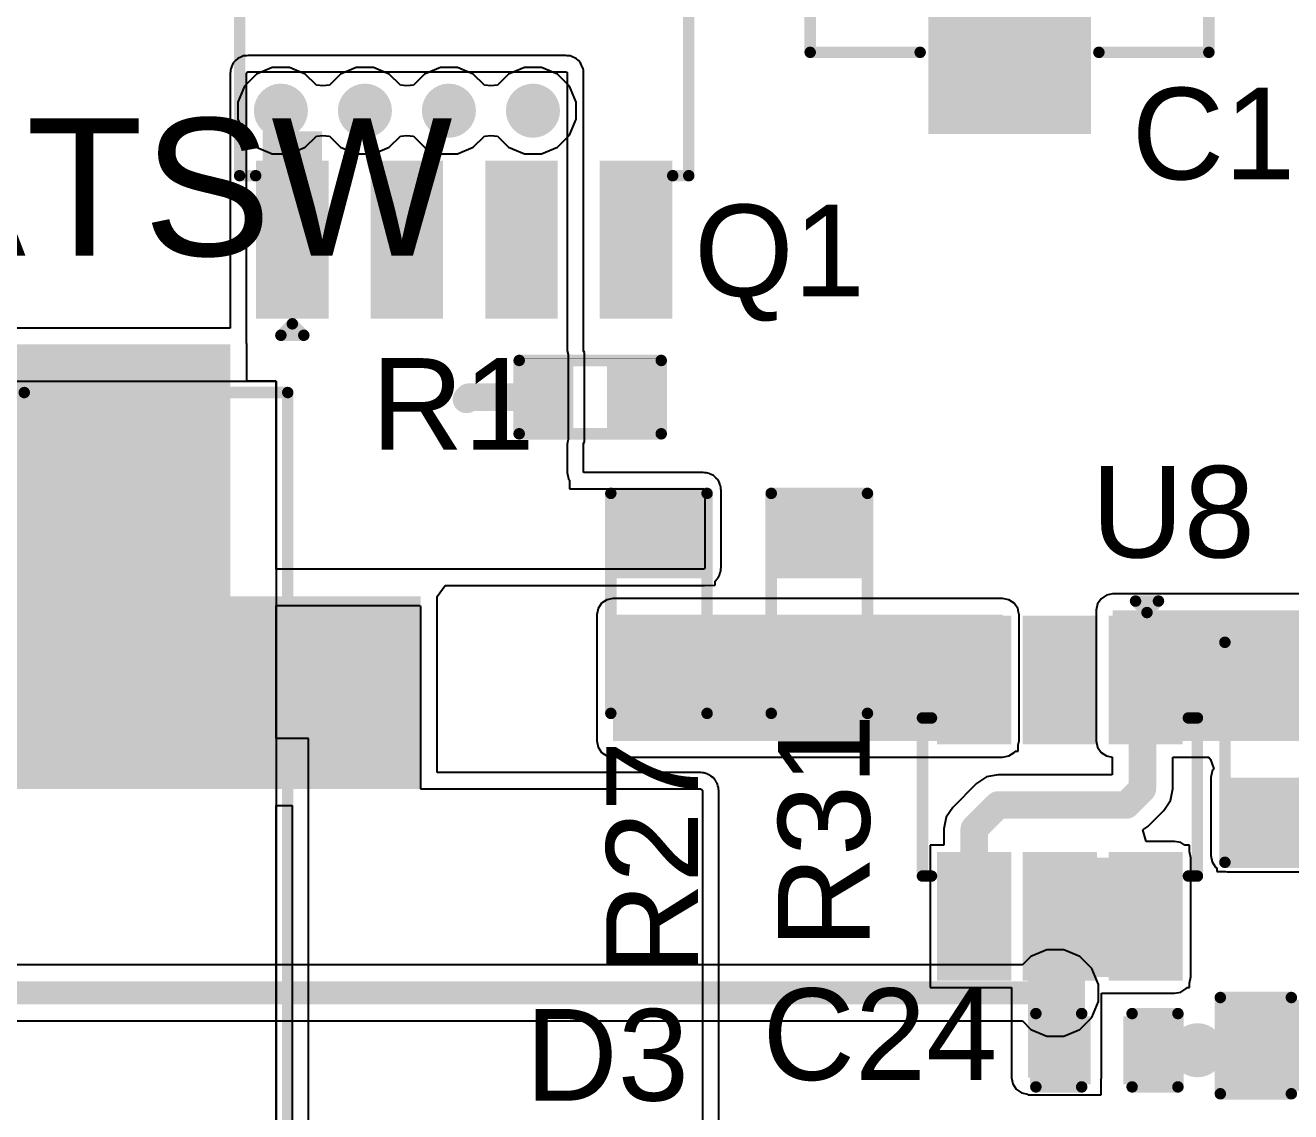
# Model space of a CAD drawing. Header units: millimetres. Extents: x 0 to 215, y 0 to 215.
# Drawn here: x 3.308 to 3.861, y 2.313 to 2.787 of the extents above; entities that cross this region are included whole.
import ezdxf

# ---------------------------------------------------------------- set-up
doc = ezdxf.new("R2010")
doc.units = ezdxf.units.MM
doc.header["$MEASUREMENT"] = 0
for name, color, linetype in [('BottomLayer', 5, 'Continuous'), ('TopLayer', 1, 'Continuous'), ('TopOverlay', 2, 'Continuous'), ('TopPaste', 8, 'Continuous'), ('TopSolder', 216, 'Continuous'), ('ViaHoleLayer', 16, 'Continuous')]:
    doc.layers.add(name, color=color, linetype=linetype)
doc.styles.add('Arial', font='', dxfattribs={"height": 0.2})
doc.styles.get('Arial').set_extended_font_data('Arial')

# ---------------------------------------------------------------- blocks, each defined once
blk = doc.blocks.new('SOT_23_6_18')
at = {"layer": 'TopLayer'}
for points in [[(-0.07559, 0.04961), (-0.02756, 0.04961), (-0.02756, 0.0252), (-0.07559, 0.0252)], [(0.02756, 0.04961), (0.07559, 0.04961), (0.07559, 0.0252), (0.02756, 0.0252)], [(-0.07559, 0.0122), (-0.02756, 0.0122), (-0.02756, -0.0122), (-0.07559, -0.0122)], [(0.02756, 0.0122), (0.07559, 0.0122), (0.07559, -0.0122), (0.02756, -0.0122)], [(-0.07559, -0.0252), (-0.02756, -0.0252), (-0.02756, -0.04961), (-0.07559, -0.04961)], [(0.02756, -0.0252), (0.07559, -0.0252), (0.07559, -0.04961), (0.02756, -0.04961)]]:
    blk.add_hatch(color=1, dxfattribs=at).paths.add_polyline_path(points)
at = {"layer": 'TopPaste'}
for points in [[(-0.07559, 0.04961), (-0.02756, 0.04961), (-0.02756, 0.0252), (-0.07559, 0.0252)], [(0.02756, 0.04961), (0.07559, 0.04961), (0.07559, 0.0252), (0.02756, 0.0252)], [(-0.07559, 0.0122), (-0.02756, 0.0122), (-0.02756, -0.0122), (-0.07559, -0.0122)], [(0.02756, 0.0122), (0.07559, 0.0122), (0.07559, -0.0122), (0.02756, -0.0122)], [(-0.07559, -0.0252), (-0.02756, -0.0252), (-0.02756, -0.04961), (-0.07559, -0.04961)], [(0.02756, -0.0252), (0.07559, -0.0252), (0.07559, -0.04961), (0.02756, -0.04961)]]:
    blk.add_hatch(color=8, dxfattribs=at).paths.add_polyline_path(points)
at = {"layer": 'TopSolder'}
for points in [[(-0.07959, 0.05361), (-0.02356, 0.05361), (-0.02356, 0.0212), (-0.07959, 0.0212)], [(0.02356, 0.05361), (0.07959, 0.05361), (0.07959, 0.0212), (0.02356, 0.0212)], [(-0.07959, 0.0162), (-0.02356, 0.0162), (-0.02356, -0.0162), (-0.07959, -0.0162)], [(0.02356, 0.0162), (0.07959, 0.0162), (0.07959, -0.0162), (0.02356, -0.0162)], [(-0.07959, -0.0212), (-0.02356, -0.0212), (-0.02356, -0.05361), (-0.07959, -0.05361)], [(0.02356, -0.0212), (0.07959, -0.0212), (0.07959, -0.05361), (0.02356, -0.05361)]]:
    blk.add_hatch(color=216, dxfattribs=at).paths.add_polyline_path(points)
at = {"layer": 'TopOverlay', "const_width": 0.005}
for points in [[(0.034, 0.06), (-0.035, 0.06)], [(-0.035, 0.05606), (-0.035, 0.06)], [(0.034, 0.05606), (0.034, 0.06)], [(-0.081, 0.038), (-0.086, 0.043)], [(-0.086, 0.033), (-0.086, 0.043)], [(-0.086, 0.033), (-0.081, 0.038)], [(-0.035, -0.06), (-0.035, -0.05606)], [(0.034, -0.06), (0.034, -0.05606)], [(0.034, -0.06), (-0.035, -0.06)]]:
    blk.add_lwpolyline(points, dxfattribs=at)
at = {"layer": 'TopOverlay', "const_width": 0.0025}
for points in [[(-0.03625, 0.06, 1), (-0.03375, 0.06, 1)], [(-0.03625, 0.06, 1), (-0.03375, 0.06, 1)], [(0.03275, 0.06, 1), (0.03525, 0.06, 1)], [(0.03275, 0.06, 1), (0.03525, 0.06, 1)], [(-0.03625, 0.05606, 1), (-0.03375, 0.05606, 1)], [(0.03275, 0.05606, 1), (0.03525, 0.05606, 1)], [(-0.08725, 0.043, 1), (-0.08475, 0.043, 1)], [(-0.08725, 0.043, 1), (-0.08475, 0.043, 1)], [(-0.08225, 0.038, 1), (-0.07975, 0.038, 1)], [(-0.08225, 0.038, 1), (-0.07975, 0.038, 1)], [(-0.08725, 0.033, 1), (-0.08475, 0.033, 1)], [(-0.08725, 0.033, 1), (-0.08475, 0.033, 1)], [(-0.03625, -0.05606, 1), (-0.03375, -0.05606, 1)], [(0.03275, -0.05606, 1), (0.03525, -0.05606, 1)], [(-0.03625, -0.06, 1), (-0.03375, -0.06, 1)], [(-0.03625, -0.06, 1), (-0.03375, -0.06, 1)], [(0.03275, -0.06, 1), (0.03525, -0.06, 1)], [(0.03275, -0.06, 1), (0.03525, -0.06, 1)]]:
    blk.add_lwpolyline(points, format="xyb", close=True, dxfattribs=at)
blk = doc.blocks.new('R___0603_50')
at = {"layer": 'TopLayer'}
for points in [[(-0.015, 0.0175), (-0.015, -0.0175), (-0.045, -0.0175), (-0.045, 0.0175)], [(0.045, 0.0175), (0.045, -0.0175), (0.015, -0.0175), (0.015, 0.0175)]]:
    blk.add_hatch(color=1, dxfattribs=at).paths.add_polyline_path(points)
at = {"layer": 'TopPaste'}
for points in [[(-0.015, 0.0175), (-0.015, -0.0175), (-0.045, -0.0175), (-0.045, 0.0175)], [(0.045, 0.0175), (0.045, -0.0175), (0.015, -0.0175), (0.015, 0.0175)]]:
    blk.add_hatch(color=8, dxfattribs=at).paths.add_polyline_path(points)
at = {"layer": 'TopSolder'}
for points in [[(-0.011, 0.0215), (-0.011, -0.0215), (-0.049, -0.0215), (-0.049, 0.0215)], [(0.049, 0.0215), (0.049, -0.0215), (0.011, -0.0215), (0.011, 0.0215)]]:
    blk.add_hatch(color=216, dxfattribs=at).paths.add_polyline_path(points)
at = {"layer": 'TopOverlay', "const_width": 0.005}
for points in [[(0.048, 0.021), (-0.048, 0.021)], [(-0.048, -0.021), (-0.048, 0.021)], [(0.048, -0.021), (0.048, 0.021)], [(0.048, -0.021), (-0.048, -0.021)]]:
    blk.add_lwpolyline(points, dxfattribs=at)
at = {"layer": 'TopOverlay', "const_width": 0.0025}
for points in [[(-0.04925, 0.021, 1), (-0.04675, 0.021, 1)], [(-0.04925, 0.021, 1), (-0.04675, 0.021, 1)], [(0.04675, 0.021, 1), (0.04925, 0.021, 1)], [(0.04675, 0.021, 1), (0.04925, 0.021, 1)], [(-0.04925, -0.021, 1), (-0.04675, -0.021, 1)], [(-0.04925, -0.021, 1), (-0.04675, -0.021, 1)], [(0.04675, -0.021, 1), (0.04925, -0.021, 1)], [(0.04675, -0.021, 1), (0.04925, -0.021, 1)]]:
    blk.add_lwpolyline(points, format="xyb", close=True, dxfattribs=at)
blk = doc.blocks.new('R___0603_52')
at = {"layer": 'TopLayer'}
for points in [[(-0.015, 0.0175), (-0.015, -0.0175), (-0.045, -0.0175), (-0.045, 0.0175)], [(0.045, 0.0175), (0.045, -0.0175), (0.015, -0.0175), (0.015, 0.0175)]]:
    blk.add_hatch(color=1, dxfattribs=at).paths.add_polyline_path(points)
at = {"layer": 'TopPaste'}
for points in [[(-0.015, 0.0175), (-0.015, -0.0175), (-0.045, -0.0175), (-0.045, 0.0175)], [(0.045, 0.0175), (0.045, -0.0175), (0.015, -0.0175), (0.015, 0.0175)]]:
    blk.add_hatch(color=8, dxfattribs=at).paths.add_polyline_path(points)
at = {"layer": 'TopSolder'}
for points in [[(-0.011, 0.0215), (-0.011, -0.0215), (-0.049, -0.0215), (-0.049, 0.0215)], [(0.049, 0.0215), (0.049, -0.0215), (0.011, -0.0215), (0.011, 0.0215)]]:
    blk.add_hatch(color=216, dxfattribs=at).paths.add_polyline_path(points)
at = {"layer": 'TopOverlay', "const_width": 0.005}
for points in [[(0.048, 0.021), (-0.048, 0.021)], [(-0.048, -0.021), (-0.048, 0.021)], [(0.048, -0.021), (0.048, 0.021)], [(0.048, -0.021), (-0.048, -0.021)]]:
    blk.add_lwpolyline(points, dxfattribs=at)
at = {"layer": 'TopOverlay', "const_width": 0.0025}
for points in [[(-0.04925, 0.021, 1), (-0.04675, 0.021, 1)], [(-0.04925, 0.021, 1), (-0.04675, 0.021, 1)], [(0.04675, 0.021, 1), (0.04925, 0.021, 1)], [(0.04675, 0.021, 1), (0.04925, 0.021, 1)], [(-0.04925, -0.021, 1), (-0.04675, -0.021, 1)], [(-0.04925, -0.021, 1), (-0.04675, -0.021, 1)], [(0.04675, -0.021, 1), (0.04925, -0.021, 1)], [(0.04675, -0.021, 1), (0.04925, -0.021, 1)]]:
    blk.add_lwpolyline(points, format="xyb", close=True, dxfattribs=at)
blk = doc.blocks.new('R___0603_54')
at = {"layer": 'TopLayer'}
for points in [[(-0.015, 0.0175), (-0.015, -0.0175), (-0.045, -0.0175), (-0.045, 0.0175)], [(0.045, 0.0175), (0.045, -0.0175), (0.015, -0.0175), (0.015, 0.0175)]]:
    blk.add_hatch(color=1, dxfattribs=at).paths.add_polyline_path(points)
at = {"layer": 'TopPaste'}
for points in [[(-0.015, 0.0175), (-0.015, -0.0175), (-0.045, -0.0175), (-0.045, 0.0175)], [(0.045, 0.0175), (0.045, -0.0175), (0.015, -0.0175), (0.015, 0.0175)]]:
    blk.add_hatch(color=8, dxfattribs=at).paths.add_polyline_path(points)
at = {"layer": 'TopSolder'}
for points in [[(-0.011, 0.0215), (-0.011, -0.0215), (-0.049, -0.0215), (-0.049, 0.0215)], [(0.049, 0.0215), (0.049, -0.0215), (0.011, -0.0215), (0.011, 0.0215)]]:
    blk.add_hatch(color=216, dxfattribs=at).paths.add_polyline_path(points)
at = {"layer": 'TopOverlay', "const_width": 0.005}
for points in [[(0.048, 0.021), (-0.048, 0.021)], [(-0.048, -0.021), (-0.048, 0.021)], [(0.048, -0.021), (0.048, 0.021)], [(0.048, -0.021), (-0.048, -0.021)]]:
    blk.add_lwpolyline(points, dxfattribs=at)
at = {"layer": 'TopOverlay', "const_width": 0.0025}
for points in [[(-0.04925, 0.021, 1), (-0.04675, 0.021, 1)], [(-0.04925, 0.021, 1), (-0.04675, 0.021, 1)], [(0.04675, 0.021, 1), (0.04925, 0.021, 1)], [(0.04675, 0.021, 1), (0.04925, 0.021, 1)], [(-0.04925, -0.021, 1), (-0.04675, -0.021, 1)], [(-0.04925, -0.021, 1), (-0.04675, -0.021, 1)], [(0.04675, -0.021, 1), (0.04925, -0.021, 1)], [(0.04675, -0.021, 1), (0.04925, -0.021, 1)]]:
    blk.add_lwpolyline(points, format="xyb", close=True, dxfattribs=at)
blk = doc.blocks.new('R___0402_77')
at = {"layer": 'TopLayer'}
for points in [[(-0.0275, -0.0125), (-0.0275, 0.0125), (-0.0095, 0.0125), (-0.0095, -0.0125)], [(0.0095, -0.0125), (0.0095, 0.0125), (0.0275, 0.0125), (0.0275, -0.0125)]]:
    blk.add_hatch(color=1, dxfattribs=at).paths.add_polyline_path(points)
at = {"layer": 'TopPaste'}
for points in [[(-0.0275, -0.0125), (-0.0275, 0.0125), (-0.0095, 0.0125), (-0.0095, -0.0125)], [(0.0095, -0.0125), (0.0095, 0.0125), (0.0275, 0.0125), (0.0275, -0.0125)]]:
    blk.add_hatch(color=8, dxfattribs=at).paths.add_polyline_path(points)
at = {"layer": 'TopSolder'}
for points in [[(-0.02967, -0.01467), (-0.02967, 0.01467), (-0.00733, 0.01467), (-0.00733, -0.01467)], [(0.00733, -0.01467), (0.00733, 0.01467), (0.02967, 0.01467), (0.02967, -0.01467)]]:
    blk.add_hatch(color=216, dxfattribs=at).paths.add_polyline_path(points)
at = {"layer": 'TopOverlay'}
for points, const_width in [([(-0.031, 0.016), (-0.031, -0.016)], 0.005), ([(0.031, 0.016), (-0.031, 0.016)], 0.005), ([(0.031, 0.016), (0.031, -0.016)], 0.005), ([(0.031, -0.016), (-0.031, -0.016)], 0.005), ([(0.032, -0.017), (-0.032, -0.017)], 0.000127)]:
    blk.add_lwpolyline(points, dxfattribs=dict(at, const_width=const_width))
for points, const_width in [([(-0.03225, 0.016, 1), (-0.02975, 0.016, 1)], 0.0025), ([(-0.03225, 0.016, 1), (-0.02975, 0.016, 1)], 0.0025), ([(0.02975, 0.016, 1), (0.03225, 0.016, 1)], 0.0025), ([(0.02975, 0.016, 1), (0.03225, 0.016, 1)], 0.0025), ([(-0.03225, -0.016, 1), (-0.02975, -0.016, 1)], 0.0025), ([(-0.03225, -0.016, 1), (-0.02975, -0.016, 1)], 0.0025), ([(0.02975, -0.016, 1), (0.03225, -0.016, 1)], 0.0025), ([(0.02975, -0.016, 1), (0.03225, -0.016, 1)], 0.0025), ([(-0.03203, -0.017, 1), (-0.03197, -0.017, 1)], 0.0000635), ([(0.03197, -0.017, 1), (0.03203, -0.017, 1)], 0.0000635)]:
    blk.add_lwpolyline(points, format="xyb", close=True, dxfattribs=dict(at, const_width=const_width))
blk = doc.blocks.new('SOIC_8_85')
at = {"layer": 'TopLayer'}
for points in [[(-0.07579, 0.08681), (-0.07579, 0.06319), (-0.13681, 0.06319), (-0.13681, 0.08681)], [(0.13681, 0.08681), (0.13681, 0.06319), (0.07579, 0.06319), (0.07579, 0.08681)], [(-0.07579, 0.03681), (-0.07579, 0.01319), (-0.13681, 0.01319), (-0.13681, 0.03681)], [(0.13681, 0.03681), (0.13681, 0.01319), (0.07579, 0.01319), (0.07579, 0.03681)], [(-0.07579, -0.01319), (-0.07579, -0.03681), (-0.13681, -0.03681), (-0.13681, -0.01319)], [(0.13681, -0.01319), (0.13681, -0.03681), (0.07579, -0.03681), (0.07579, -0.01319)], [(-0.07579, -0.06319), (-0.07579, -0.08681), (-0.13681, -0.08681), (-0.13681, -0.06319)], [(0.13681, -0.06319), (0.13681, -0.08681), (0.07579, -0.08681), (0.07579, -0.06319)]]:
    blk.add_hatch(color=1, dxfattribs=at).paths.add_polyline_path(points)
at = {"layer": 'TopOverlay'}
blk.add_hatch(color=2, dxfattribs=at).paths.add_polyline_path([(-0.072, 0.062), (-0.059, 0.062), (-0.059, 0.088), (-0.072, 0.088)])
at = {"layer": 'TopPaste'}
for points in [[(-0.07579, 0.08681), (-0.07579, 0.06319), (-0.13681, 0.06319), (-0.13681, 0.08681)], [(0.13681, 0.08681), (0.13681, 0.06319), (0.07579, 0.06319), (0.07579, 0.08681)], [(-0.07579, 0.03681), (-0.07579, 0.01319), (-0.13681, 0.01319), (-0.13681, 0.03681)], [(0.13681, 0.03681), (0.13681, 0.01319), (0.07579, 0.01319), (0.07579, 0.03681)], [(-0.07579, -0.01319), (-0.07579, -0.03681), (-0.13681, -0.03681), (-0.13681, -0.01319)], [(0.13681, -0.01319), (0.13681, -0.03681), (0.07579, -0.03681), (0.07579, -0.01319)], [(-0.07579, -0.06319), (-0.07579, -0.08681), (-0.13681, -0.08681), (-0.13681, -0.06319)], [(0.13681, -0.06319), (0.13681, -0.08681), (0.07579, -0.08681), (0.07579, -0.06319)]]:
    blk.add_hatch(color=8, dxfattribs=at).paths.add_polyline_path(points)
at = {"layer": 'TopSolder'}
for points in [[(-0.07179, 0.09081), (-0.07179, 0.05919), (-0.14081, 0.05919), (-0.14081, 0.09081)], [(0.14081, 0.09081), (0.14081, 0.05919), (0.07179, 0.05919), (0.07179, 0.09081)], [(-0.07179, 0.04081), (-0.07179, 0.00919), (-0.14081, 0.00919), (-0.14081, 0.04081)], [(0.14081, 0.04081), (0.14081, 0.00919), (0.07179, 0.00919), (0.07179, 0.04081)], [(-0.07179, -0.00919), (-0.07179, -0.04081), (-0.14081, -0.04081), (-0.14081, -0.00919)], [(0.14081, -0.00919), (0.14081, -0.04081), (0.07179, -0.04081), (0.07179, -0.00919)], [(-0.07179, -0.05919), (-0.07179, -0.09081), (-0.14081, -0.09081), (-0.14081, -0.05919)], [(0.14081, -0.05919), (0.14081, -0.09081), (0.07179, -0.09081), (0.07179, -0.05919)]]:
    blk.add_hatch(color=216, dxfattribs=at).paths.add_polyline_path(points)
at = {"layer": 'TopOverlay', "const_width": 0.005}
for points in [[(-0.07837, 0.098), (-0.07837, 0.091)], [(-0.07837, 0.098), (0.07837, 0.098)], [(0.07837, 0.098), (0.07837, 0.091)], [(-0.148, 0.08), (-0.143, 0.075)], [(-0.148, 0.08), (-0.148, 0.07)], [(-0.143, 0.075), (-0.148, 0.07)], [(-0.07837, -0.091), (-0.07837, -0.098)], [(0.07837, -0.091), (0.07837, -0.098)], [(-0.07837, -0.098), (0.07837, -0.098)]]:
    blk.add_lwpolyline(points, dxfattribs=at)
at = {"layer": 'TopOverlay', "const_width": 0.0025}
for points in [[(-0.07962, 0.098, 1), (-0.07712, 0.098, 1)], [(-0.07962, 0.098, 1), (-0.07712, 0.098, 1)], [(0.07712, 0.098, 1), (0.07962, 0.098, 1)], [(0.07712, 0.098, 1), (0.07962, 0.098, 1)], [(-0.07962, 0.091, 1), (-0.07712, 0.091, 1)], [(0.07712, 0.091, 1), (0.07962, 0.091, 1)], [(-0.14925, 0.08, 1), (-0.14675, 0.08, 1)], [(-0.14925, 0.08, 1), (-0.14675, 0.08, 1)], [(-0.14425, 0.075, 1), (-0.14175, 0.075, 1)], [(-0.14425, 0.075, 1), (-0.14175, 0.075, 1)], [(-0.14925, 0.07, 1), (-0.14675, 0.07, 1)], [(-0.14925, 0.07, 1), (-0.14675, 0.07, 1)], [(-0.07962, -0.091, 1), (-0.07712, -0.091, 1)], [(0.07712, -0.091, 1), (0.07962, -0.091, 1)], [(-0.07962, -0.098, 1), (-0.07712, -0.098, 1)], [(-0.07962, -0.098, 1), (-0.07712, -0.098, 1)], [(0.07712, -0.098, 1), (0.07962, -0.098, 1)], [(0.07712, -0.098, 1), (0.07962, -0.098, 1)]]:
    blk.add_lwpolyline(points, format="xyb", close=True, dxfattribs=at)
blk = doc.blocks.new('DR127_220_R_96')
at = {"layer": 'TopOverlay', "const_width": 0.005}
for points in [[(0.248, -0.131), (0.248, -0.246)], [(-0.248, -0.246), (0.248, -0.246)]]:
    blk.add_lwpolyline(points, dxfattribs=at)
at = {"layer": 'TopOverlay', "const_width": 0.0025}
for points in [[(0.24675, -0.131, 1), (0.24925, -0.131, 1)], [(0.24675, -0.246, 1), (0.24925, -0.246, 1)], [(0.24675, -0.246, 1), (0.24925, -0.246, 1)]]:
    blk.add_lwpolyline(points, format="xyb", close=True, dxfattribs=at)
blk = doc.blocks.new('C___0603_180')
at = {"layer": 'TopLayer'}
for points in [[(-0.015, 0.0175), (-0.015, -0.0175), (-0.045, -0.0175), (-0.045, 0.0175)], [(0.045, 0.0175), (0.045, -0.0175), (0.015, -0.0175), (0.015, 0.0175)]]:
    blk.add_hatch(color=1, dxfattribs=at).paths.add_polyline_path(points)
at = {"layer": 'TopPaste'}
for points in [[(-0.015, 0.0175), (-0.015, -0.0175), (-0.045, -0.0175), (-0.045, 0.0175)], [(0.045, 0.0175), (0.045, -0.0175), (0.015, -0.0175), (0.015, 0.0175)]]:
    blk.add_hatch(color=8, dxfattribs=at).paths.add_polyline_path(points)
at = {"layer": 'TopSolder'}
for points in [[(-0.01264, 0.01986), (-0.01264, -0.01986), (-0.04736, -0.01986), (-0.04736, 0.01986)], [(0.04736, 0.01986), (0.04736, -0.01986), (0.01264, -0.01986), (0.01264, 0.01986)]]:
    blk.add_hatch(color=216, dxfattribs=at).paths.add_polyline_path(points)
at = {"layer": 'TopOverlay', "const_width": 0.005}
for points in [[(-0.018, 0.021), (-0.049, 0.021)], [(-0.049, 0.021), (-0.049, -0.021)], [(0.049, 0.021), (0.018, 0.021)], [(0.049, 0.021), (0.049, -0.021)], [(-0.018, -0.021), (-0.049, -0.021)], [(0.049, -0.021), (0.018, -0.021)]]:
    blk.add_lwpolyline(points, dxfattribs=at)
at = {"layer": 'TopOverlay', "const_width": 0.0025}
for points in [[(-0.05025, 0.021, 1), (-0.04775, 0.021, 1)], [(-0.05025, 0.021, 1), (-0.04775, 0.021, 1)], [(-0.01925, 0.021, 1), (-0.01675, 0.021, 1)], [(0.01675, 0.021, 1), (0.01925, 0.021, 1)], [(0.04775, 0.021, 1), (0.05025, 0.021, 1)], [(0.04775, 0.021, 1), (0.05025, 0.021, 1)], [(-0.05025, -0.021, 1), (-0.04775, -0.021, 1)], [(-0.05025, -0.021, 1), (-0.04775, -0.021, 1)], [(-0.01925, -0.021, 1), (-0.01675, -0.021, 1)], [(0.01675, -0.021, 1), (0.01925, -0.021, 1)], [(0.04775, -0.021, 1), (0.05025, -0.021, 1)], [(0.04775, -0.021, 1), (0.05025, -0.021, 1)]]:
    blk.add_lwpolyline(points, format="xyb", close=True, dxfattribs=at)
blk = doc.blocks.new('C___0402_182')
at = {"layer": 'TopLayer'}
for points in [[(-0.0275, -0.0125), (-0.0275, 0.0125), (-0.0095, 0.0125), (-0.0095, -0.0125)], [(0.0095, -0.0125), (0.0095, 0.0125), (0.0275, 0.0125), (0.0275, -0.0125)]]:
    blk.add_hatch(color=1, dxfattribs=at).paths.add_polyline_path(points)
at = {"layer": 'TopPaste'}
for points in [[(-0.0275, -0.0125), (-0.0275, 0.0125), (-0.0095, 0.0125), (-0.0095, -0.0125)], [(0.0095, -0.0125), (0.0095, 0.0125), (0.0275, 0.0125), (0.0275, -0.0125)]]:
    blk.add_hatch(color=8, dxfattribs=at).paths.add_polyline_path(points)
at = {"layer": 'TopSolder'}
for points in [[(-0.02986, -0.01486), (-0.02986, 0.01486), (-0.00714, 0.01486), (-0.00714, -0.01486)], [(0.00714, -0.01486), (0.00714, 0.01486), (0.02986, 0.01486), (0.02986, -0.01486)]]:
    blk.add_hatch(color=216, dxfattribs=at).paths.add_polyline_path(points)
at = {"layer": 'TopOverlay', "const_width": 0.005}
for points in [[(-0.031, 0.016), (-0.011, 0.016)], [(-0.031, -0.016), (-0.031, 0.016)], [(0.011, 0.016), (0.031, 0.016)], [(0.031, -0.016), (0.031, 0.016)], [(-0.031, -0.016), (-0.011, -0.016)], [(0.011, -0.016), (0.031, -0.016)]]:
    blk.add_lwpolyline(points, dxfattribs=at)
at = {"layer": 'TopOverlay', "const_width": 0.0025}
for points in [[(-0.03225, 0.016, 1), (-0.02975, 0.016, 1)], [(-0.03225, 0.016, 1), (-0.02975, 0.016, 1)], [(-0.01225, 0.016, 1), (-0.00975, 0.016, 1)], [(0.00975, 0.016, 1), (0.01225, 0.016, 1)], [(0.02975, 0.016, 1), (0.03225, 0.016, 1)], [(0.02975, 0.016, 1), (0.03225, 0.016, 1)], [(-0.03225, -0.016, 1), (-0.02975, -0.016, 1)], [(-0.03225, -0.016, 1), (-0.02975, -0.016, 1)], [(-0.01225, -0.016, 1), (-0.00975, -0.016, 1)], [(0.00975, -0.016, 1), (0.01225, -0.016, 1)], [(0.02975, -0.016, 1), (0.03225, -0.016, 1)], [(0.02975, -0.016, 1), (0.03225, -0.016, 1)]]:
    blk.add_lwpolyline(points, format="xyb", close=True, dxfattribs=at)
blk = doc.blocks.new('EEEFK1E100R__205')
at = {"layer": 'TopLayer'}
for points in [[(-0.11811, 0.0315), (-0.01969, 0.0315), (-0.01969, -0.0315), (-0.11811, -0.0315)], [(0.01969, 0.0315), (0.11811, 0.0315), (0.11811, -0.0315), (0.01969, -0.0315)]]:
    blk.add_hatch(color=1, dxfattribs=at).paths.add_polyline_path(points)
at = {"layer": 'TopPaste'}
for points in [[(-0.11811, 0.0315), (-0.01969, 0.0315), (-0.01969, -0.0315), (-0.11811, -0.0315)], [(0.01969, 0.0315), (0.11811, 0.0315), (0.11811, -0.0315), (0.01969, -0.0315)]]:
    blk.add_hatch(color=8, dxfattribs=at).paths.add_polyline_path(points)
at = {"layer": 'TopSolder'}
for points in [[(-0.12211, 0.0355), (-0.01569, 0.0355), (-0.01569, -0.0355), (-0.12211, -0.0355)], [(0.01569, 0.0355), (0.12211, 0.0355), (0.12211, -0.0355), (0.01569, -0.0355)]]:
    blk.add_hatch(color=216, dxfattribs=at).paths.add_polyline_path(points)
at = {"layer": 'TopOverlay', "const_width": 0.005}
for points in [[(-0.087, 0.059), (-0.059, 0.087)], [(0.08654, 0.087), (-0.059, 0.087)], [(0.08654, 0.039), (0.08654, 0.087)], [(-0.105, 0.039), (-0.105, 0.062)], [(-0.087, 0.036), (-0.087, 0.059)], [(-0.096, 0.05), (-0.114, 0.05)], [(-0.087, -0.059), (-0.087, -0.036)], [(0.08654, -0.087), (0.08654, -0.039)], [(-0.059, -0.087), (-0.087, -0.059)], [(0.08654, -0.087), (-0.059, -0.087)]]:
    blk.add_lwpolyline(points, dxfattribs=at)
at = {"layer": 'TopOverlay', "const_width": 0.0025}
for points in [[(-0.06025, 0.087, 1), (-0.05775, 0.087, 1)], [(-0.06025, 0.087, 1), (-0.05775, 0.087, 1)], [(0.08529, 0.087, 1), (0.08779, 0.087, 1)], [(0.08529, 0.087, 1), (0.08779, 0.087, 1)], [(-0.10625, 0.062, 1), (-0.10375, 0.062, 1)], [(-0.08825, 0.059, 1), (-0.08575, 0.059, 1)], [(-0.08825, 0.059, 1), (-0.08575, 0.059, 1)], [(-0.11525, 0.05, 1), (-0.11275, 0.05, 1)], [(-0.09725, 0.05, 1), (-0.09475, 0.05, 1)], [(-0.10625, 0.039, 1), (-0.10375, 0.039, 1)], [(0.08529, 0.039, 1), (0.08779, 0.039, 1)], [(-0.08825, 0.036, 1), (-0.08575, 0.036, 1)], [(-0.08825, -0.036, 1), (-0.08575, -0.036, 1)], [(0.08529, -0.039, 1), (0.08779, -0.039, 1)], [(-0.08825, -0.059, 1), (-0.08575, -0.059, 1)], [(-0.08825, -0.059, 1), (-0.08575, -0.059, 1)], [(-0.06025, -0.087, 1), (-0.05775, -0.087, 1)], [(-0.06025, -0.087, 1), (-0.05775, -0.087, 1)], [(0.08529, -0.087, 1), (0.08779, -0.087, 1)], [(0.08529, -0.087, 1), (0.08779, -0.087, 1)]]:
    blk.add_lwpolyline(points, format="xyb", close=True, dxfattribs=at)

msp = doc.modelspace()

# ---------------------------------------------------------------- hatches: boundary and pattern name
at = {"layer": 'BottomLayer'}
h = msp.add_hatch(color=5, dxfattribs=at)
edge = h.paths.add_edge_path()
edge.add_arc((3.42, 2.75), 0.01181, 0, 360)
h = msp.add_hatch(color=5, dxfattribs=at)
edge = h.paths.add_edge_path()
edge.add_arc((3.45667, 2.75), 0.01181, 0, 360)
h = msp.add_hatch(color=5, dxfattribs=at)
edge = h.paths.add_edge_path()
edge.add_arc((3.49333, 2.75), 0.01181, 0, 360)
h = msp.add_hatch(color=5, dxfattribs=at)
edge = h.paths.add_edge_path()
edge.add_arc((3.53, 2.75), 0.01181, 0, 360)
h = msp.add_hatch(color=5, dxfattribs=at)
edge = h.paths.add_edge_path()
edge.add_arc((3.758, 2.365), 0.01181, 0, 360)
h = msp.add_hatch(color=5, dxfattribs=at)
edge = h.paths.add_edge_path()
edge.add_arc((3.82, 2.34), 0.01181, 0, 360)
at = {"layer": 'TopLayer'}
h = msp.add_hatch(color=1, dxfattribs=at)
edge = h.paths.add_edge_path()
edge.add_arc((3.42, 2.75), 0.01181, 0, 360)
h = msp.add_hatch(color=1, dxfattribs=at)
edge = h.paths.add_edge_path()
edge.add_arc((3.45667, 2.75), 0.01181, 0, 360)
h = msp.add_hatch(color=1, dxfattribs=at)
edge = h.paths.add_edge_path()
edge.add_arc((3.49333, 2.75), 0.01181, 0, 360)
h = msp.add_hatch(color=1, dxfattribs=at)
edge = h.paths.add_edge_path()
edge.add_arc((3.53, 2.75), 0.01181, 0, 360)
for points in [[(3.058, 2.454), (3.398, 2.454), (3.398, 2.648), (3.058, 2.648)], [(3.351, 2.454), (3.481, 2.454), (3.481, 2.538), (3.351, 2.538)], [(3.565, 2.475), (3.735, 2.475), (3.735, 2.53), (3.565, 2.53)], [(3.783, 2.475), (3.876, 2.475), (3.876, 2.532), (3.783, 2.532)], [(3.833, 2.425), (3.932, 2.425), (3.932, 2.459), (3.833, 2.459)], [(3.746, 2.328), (3.771, 2.328), (3.771, 2.424), (3.746, 2.424)], [(3.746, 2.372), (3.81, 2.372), (3.81, 2.424), (3.746, 2.424)]]:
    msp.add_hatch(color=1, dxfattribs=at).paths.add_polyline_path(points)
h = msp.add_hatch(color=1, dxfattribs=at)
edge = h.paths.add_edge_path()
edge.add_arc((3.758, 2.365), 0.01181, 0, 360)
h = msp.add_hatch(color=1, dxfattribs=at)
edge = h.paths.add_edge_path()
edge.add_arc((3.82, 2.34), 0.01181, 0, 360)
at = {"layer": 'ViaHoleLayer'}
h = msp.add_hatch(color=16, dxfattribs=at)
edge = h.paths.add_edge_path()
edge.add_arc((3.42, 2.75), 0.00591, 0, 360)
h = msp.add_hatch(color=16, dxfattribs=at)
edge = h.paths.add_edge_path()
edge.add_arc((3.45667, 2.75), 0.00591, 0, 360)
h = msp.add_hatch(color=16, dxfattribs=at)
edge = h.paths.add_edge_path()
edge.add_arc((3.49333, 2.75), 0.00591, 0, 360)
h = msp.add_hatch(color=16, dxfattribs=at)
edge = h.paths.add_edge_path()
edge.add_arc((3.53, 2.75), 0.00591, 0, 360)
h = msp.add_hatch(color=16, dxfattribs=at)
edge = h.paths.add_edge_path()
edge.add_arc((3.758, 2.365), 0.00591, 0, 360)
h = msp.add_hatch(color=16, dxfattribs=at)
edge = h.paths.add_edge_path()
edge.add_arc((3.82, 2.34), 0.00591, 0, 360)

# ---------------------------------------------------------------- linework, layer by layer
at = {"layer": 'BottomLayer'}
for p, q in [((3.41626, 2.76881), (3.40934, 2.76595)), ((3.42374, 2.76881), (3.41626, 2.76881)), ((3.43066, 2.76595), (3.42374, 2.76881)), ((3.45292, 2.76881), (3.44601, 2.76595)), ((3.46041, 2.76881), (3.45292, 2.76881)), ((3.46732, 2.76595), (3.46041, 2.76881)), ((3.48959, 2.76881), (3.48268, 2.76595)), ((3.49707, 2.76881), (3.48959, 2.76881)), ((3.50399, 2.76595), (3.49707, 2.76881)), ((3.52626, 2.76881), (3.51934, 2.76595)), ((3.53374, 2.76881), (3.52626, 2.76881)), ((3.54066, 2.76595), (3.53374, 2.76881)), ((3.40934, 2.76595), (3.40405, 2.76066)), ((3.43549, 2.76111), (3.43066, 2.76595)), ((3.44601, 2.76595), (3.44117, 2.76111)), ((3.47216, 2.76111), (3.46732, 2.76595)), ((3.48268, 2.76595), (3.47784, 2.76111)), ((3.50883, 2.76111), (3.50399, 2.76595)), ((3.51934, 2.76595), (3.51451, 2.76111)), ((3.54595, 2.76066), (3.54066, 2.76595)), ((3.40405, 2.76066), (3.40119, 2.75374)), ((3.43833, 2.76086), (3.43549, 2.76111)), ((3.44117, 2.76111), (3.43833, 2.76086)), ((3.475, 2.76086), (3.47216, 2.76111)), ((3.47784, 2.76111), (3.475, 2.76086)), ((3.51167, 2.76086), (3.50883, 2.76111)), ((3.51451, 2.76111), (3.51167, 2.76086)), ((3.54881, 2.75374), (3.54595, 2.76066)), ((3.40119, 2.75374), (3.40119, 2.74626)), ((3.54881, 2.74626), (3.54881, 2.75374)), ((3.40119, 2.74626), (3.40405, 2.73934)), ((3.54595, 2.73934), (3.54881, 2.74626)), ((3.40405, 2.73934), (3.40934, 2.73405)), ((3.54066, 2.73405), (3.54595, 2.73934)), ((3.40934, 2.73405), (3.41626, 2.73119)), ((3.42374, 2.73119), (3.43066, 2.73405)), ((3.43066, 2.73405), (3.43549, 2.73889)), ((3.43549, 2.73889), (3.43833, 2.73914)), ((3.43833, 2.73914), (3.44117, 2.73889)), ((3.44117, 2.73889), (3.44601, 2.73405)), ((3.44601, 2.73405), (3.45292, 2.73119)), ((3.46041, 2.73119), (3.46732, 2.73405)), ((3.46732, 2.73405), (3.47216, 2.73889)), ((3.47216, 2.73889), (3.475, 2.73914)), ((3.475, 2.73914), (3.47784, 2.73889)), ((3.47784, 2.73889), (3.48268, 2.73405)), ((3.48268, 2.73405), (3.48959, 2.73119)), ((3.49707, 2.73119), (3.50399, 2.73405)), ((3.50399, 2.73405), (3.50883, 2.73889)), ((3.50883, 2.73889), (3.51167, 2.73914)), ((3.51167, 2.73914), (3.51451, 2.73889)), ((3.51451, 2.73889), (3.51934, 2.73405)), ((3.51934, 2.73405), (3.52626, 2.73119)), ((3.53374, 2.73119), (3.54066, 2.73405)), ((3.41626, 2.73119), (3.42374, 2.73119)), ((3.45292, 2.73119), (3.46041, 2.73119)), ((3.48959, 2.73119), (3.49707, 2.73119)), ((3.52626, 2.73119), (3.53374, 2.73119)), ((3.74734, 2.38095), (3.74363, 2.37724)), ((3.75426, 2.38381), (3.74734, 2.38095)), ((3.76174, 2.38381), (3.75426, 2.38381)), ((3.76866, 2.38095), (3.76174, 2.38381)), ((3.77395, 2.37566), (3.76866, 2.38095)), ((3.74363, 2.37724), (2.207, 2.37724)), ((3.77681, 2.36874), (3.77395, 2.37566)), ((3.77681, 2.36126), (3.77681, 2.36874)), ((3.77395, 2.35434), (3.77681, 2.36126)), ((2.21207, 2.35276), (3.74363, 2.35276)), ((3.74363, 2.35276), (3.74734, 2.34905)), ((3.76866, 2.34905), (3.77395, 2.35434)), ((3.74734, 2.34905), (3.75426, 2.34619)), ((3.76174, 2.34619), (3.76866, 2.34905)), ((3.75426, 2.34619), (3.76174, 2.34619))]:
    msp.add_line(p, q, dxfattribs=at)
at = {"layer": 'BottomLayer', "const_width": 0.01}
msp.add_lwpolyline([(2.207, 2.365), (3.758, 2.365)], dxfattribs=at)
at = {"layer": 'BottomLayer', "const_width": 0.005}
msp.add_lwpolyline([(3.7555, 2.365, 1), (3.7605, 2.365, 1)], format="xyb", close=True, dxfattribs=at)
at = {"layer": 'TopLayer'}
for p, q in [((3.40115, 2.77282), (3.40017, 2.77183)), ((3.40288, 2.77354), (3.40115, 2.77282)), ((3.40115, 2.77282), (3.40115, 2.77282)), ((3.40115, 2.77282), (3.40115, 2.77282)), ((3.40297, 2.77359), (3.40288, 2.77354)), ((3.40307, 2.77361), (3.40297, 2.77359)), ((3.40372, 2.77388), (3.40307, 2.77361)), ((3.40431, 2.774), (3.40372, 2.77388)), ((3.40501, 2.774), (3.40431, 2.774)), ((3.4057, 2.77414), (3.40501, 2.774)), ((3.5443, 2.77414), (3.4057, 2.77414)), ((3.54499, 2.774), (3.5443, 2.77414)), ((3.54569, 2.774), (3.54499, 2.774)), ((3.54628, 2.77388), (3.54569, 2.774)), ((3.54693, 2.77361), (3.54628, 2.77388)), ((3.54628, 2.77388), (3.54628, 2.77388)), ((3.54628, 2.77388), (3.54628, 2.77388)), ((3.54703, 2.77359), (3.54693, 2.77361)), ((3.54712, 2.77354), (3.54703, 2.77359)), ((3.54885, 2.77282), (3.54712, 2.77354)), ((3.54983, 2.77183), (3.54885, 2.77282)), ((3.54885, 2.77282), (3.54885, 2.77282)), ((3.54885, 2.77282), (3.54885, 2.77282)), ((3.398, 2.76699), (3.39786, 2.7663)), ((3.39812, 2.76828), (3.398, 2.76769)), ((3.398, 2.76769), (3.398, 2.76699)), ((3.39839, 2.76893), (3.39812, 2.76828)), ((3.39812, 2.76828), (3.39812, 2.76828)), ((3.39812, 2.76828), (3.39812, 2.76828)), ((3.39841, 2.76903), (3.39839, 2.76893)), ((3.39846, 2.76912), (3.39841, 2.76903)), ((3.39918, 2.77085), (3.39846, 2.76912)), ((3.40017, 2.77183), (3.39918, 2.77085)), ((3.39918, 2.77085), (3.39918, 2.77085)), ((3.39918, 2.77085), (3.39918, 2.77085)), ((3.40506, 2.76638), (3.40522, 2.76678)), ((3.40522, 2.76678), (3.40562, 2.76694)), ((3.40562, 2.76694), (3.4057, 2.767)), ((3.4057, 2.767), (3.4057, 2.767)), ((3.4057, 2.767), (3.5443, 2.767)), ((3.5443, 2.767), (3.5443, 2.767)), ((3.5443, 2.767), (3.54438, 2.76694)), ((3.54438, 2.76694), (3.54478, 2.76678)), ((3.54478, 2.76678), (3.54494, 2.76638)), ((3.55082, 2.77085), (3.54983, 2.77183)), ((3.55154, 2.76912), (3.55082, 2.77085)), ((3.55082, 2.77085), (3.55082, 2.77085)), ((3.55082, 2.77085), (3.55082, 2.77085)), ((3.55159, 2.76903), (3.55154, 2.76912)), ((3.55161, 2.76893), (3.55159, 2.76903)), ((3.55188, 2.76828), (3.55161, 2.76893)), ((3.552, 2.76769), (3.55188, 2.76828)), ((3.552, 2.76699), (3.552, 2.76769)), ((3.55214, 2.7663), (3.552, 2.76699)), ((3.39786, 2.7663), (3.39786, 2.65514)), ((3.405, 2.7663), (3.40506, 2.76638)), ((3.405, 2.64869), (3.405, 2.7663)), ((3.405, 2.7663), (3.405, 2.7663)), ((3.54494, 2.76638), (3.545, 2.7663)), ((3.545, 2.7663), (3.545, 2.7663)), ((3.545, 2.7663), (3.545, 2.6452)), ((3.55214, 2.6452), (3.55214, 2.7663)), ((3.39786, 2.65514), (3.29227, 2.65514)), ((3.40514, 2.648), (3.405, 2.64869)), ((3.40514, 2.632), (3.40514, 2.648)), ((3.545, 2.6452), (3.54506, 2.64491)), ((3.54506, 2.64491), (3.54503, 2.64461)), ((3.54503, 2.64461), (3.54533, 2.64355)), ((3.54533, 2.64355), (3.54536, 2.64338)), ((3.54536, 2.64338), (3.54536, 2.60662)), ((3.5525, 2.6445), (3.55214, 2.6452)), ((3.5525, 2.6055), (3.5525, 2.6445)), ((3.5525, 2.6445), (3.5525, 2.6445)), ((2.926, 2.632), (3.418, 2.632)), ((3.418, 2.632), (3.40514, 2.632)), ((3.418, 2.632), (3.418, 2.086)), ((3.418, 2.55), (3.418, 2.632)), ((3.54536, 2.60662), (3.54533, 2.60645)), ((3.54506, 2.60509), (3.545, 2.6048)), ((3.545, 2.6048), (3.545, 2.59214)), ((3.54533, 2.60645), (3.54503, 2.6054)), ((3.54503, 2.6054), (3.54506, 2.60509)), ((3.55214, 2.6048), (3.5525, 2.6055)), ((3.55214, 2.59214), (3.55214, 2.6048)), ((3.5525, 2.6055), (3.5525, 2.6055)), ((3.545, 2.59214), (3.54554, 2.58941)), ((3.6043, 2.59214), (3.55214, 2.59214)), ((3.60499, 2.592), (3.6043, 2.59214)), ((3.60569, 2.592), (3.60499, 2.592)), ((3.60628, 2.59188), (3.60569, 2.592)), ((3.60693, 2.59161), (3.60628, 2.59188)), ((3.60628, 2.59188), (3.60628, 2.59188)), ((3.60628, 2.59188), (3.60628, 2.59188)), ((3.60703, 2.59159), (3.60693, 2.59161)), ((3.60712, 2.59154), (3.60703, 2.59159)), ((3.60885, 2.59082), (3.60712, 2.59154)), ((3.60983, 2.58983), (3.60885, 2.59082)), ((3.60885, 2.59082), (3.60885, 2.59082)), ((3.60885, 2.59082), (3.60885, 2.59082)), ((3.54554, 2.58941), (3.546, 2.58872)), ((3.546, 2.58872), (3.546, 2.585)), ((3.546, 2.585), (3.6043, 2.585)), ((3.6043, 2.585), (3.6043, 2.585)), ((3.6043, 2.585), (3.60438, 2.58494)), ((3.60438, 2.58494), (3.60478, 2.58478)), ((3.60478, 2.58478), (3.60494, 2.58438)), ((3.61082, 2.58885), (3.60983, 2.58983)), ((3.61154, 2.58712), (3.61082, 2.58885)), ((3.61082, 2.58885), (3.61082, 2.58885)), ((3.61082, 2.58885), (3.61082, 2.58885)), ((3.61159, 2.58703), (3.61154, 2.58712)), ((3.61161, 2.58693), (3.61159, 2.58703)), ((3.61188, 2.58628), (3.61161, 2.58693)), ((3.612, 2.58569), (3.61188, 2.58628)), ((3.612, 2.58499), (3.612, 2.58569)), ((3.61214, 2.5843), (3.612, 2.58499)), ((3.60494, 2.58438), (3.605, 2.5843)), ((3.605, 2.5843), (3.605, 2.5843)), ((3.605, 2.5843), (3.605, 2.5507)), ((3.61214, 2.5507), (3.61214, 2.5843)), ((3.60474, 2.55), (3.418, 2.55)), ((3.60484, 2.55), (3.60474, 2.55)), ((3.60496, 2.55063), (3.60484, 2.55)), ((3.60498, 2.55067), (3.60496, 2.55063)), ((3.605, 2.5507), (3.60498, 2.55067)), ((3.61027, 2.54554), (3.61077, 2.54603)), ((3.61077, 2.54603), (3.6108, 2.54608)), ((3.6108, 2.54608), (3.6108, 2.54609)), ((3.6108, 2.54609), (3.61081, 2.54609)), ((3.61081, 2.54609), (3.61107, 2.54674)), ((3.61107, 2.54674), (3.61143, 2.54727)), ((3.61143, 2.54727), (3.61155, 2.54789)), ((3.61155, 2.54789), (3.61157, 2.54794)), ((3.61157, 2.54794), (3.61159, 2.54797)), ((3.61159, 2.54797), (3.6116, 2.54801)), ((3.6116, 2.54801), (3.61187, 2.54866)), ((3.61187, 2.54866), (3.612, 2.54931)), ((3.61187, 2.54866), (3.61187, 2.54866)), ((3.61187, 2.54866), (3.61187, 2.54866)), ((3.612, 2.55001), (3.61214, 2.5507)), ((3.612, 2.54931), (3.612, 2.55001)), ((3.48814, 2.538), (3.49173, 2.54286)), ((3.49173, 2.54286), (3.60456, 2.54286)), ((3.60456, 2.54286), (3.60484, 2.54286)), ((3.60484, 2.54286), (3.6095, 2.543)), ((3.6095, 2.5447), (3.60988, 2.54495)), ((3.6095, 2.54367), (3.6095, 2.5447)), ((3.6095, 2.543), (3.6095, 2.54367)), ((3.6095, 2.54367), (3.6095, 2.54367)), ((3.60988, 2.54495), (3.61027, 2.54554)), ((3.48814, 2.46114), (3.48814, 2.538)), ((3.55995, 2.53505), (3.55841, 2.53273)), ((3.56227, 2.53659), (3.55995, 2.53505)), ((3.565, 2.53714), (3.56227, 2.53659)), ((3.735, 2.53714), (3.565, 2.53714)), ((3.73773, 2.53659), (3.735, 2.53714)), ((3.74005, 2.53505), (3.73773, 2.53659)), ((3.74159, 2.53273), (3.74005, 2.53505)), ((3.77795, 2.53705), (3.77641, 2.53473)), ((3.78027, 2.53859), (3.77795, 2.53705)), ((3.783, 2.53914), (3.78027, 2.53859)), ((3.876, 2.53914), (3.783, 2.53914)), ((3.418, 2.476), (3.418, 2.534)), ((3.418, 2.534), (3.48086, 2.534)), ((3.48086, 2.534), (3.48086, 2.534)), ((3.48086, 2.534), (3.48086, 2.534)), ((3.48086, 2.534), (3.481, 2.5333)), ((3.481, 2.5333), (3.481, 2.46114)), ((3.55841, 2.53273), (3.55786, 2.53)), ((3.55786, 2.53), (3.55786, 2.475)), ((3.74162, 2.53259), (3.74159, 2.53273)), ((3.7418, 2.53259), (3.74162, 2.53259)), ((3.7418, 2.53168), (3.7418, 2.53259)), ((3.74214, 2.53), (3.7418, 2.53168)), ((3.74214, 2.475), (3.74214, 2.53)), ((3.77641, 2.53473), (3.77586, 2.532)), ((3.77586, 2.532), (3.77586, 2.475)), ((3.432, 2.476), (3.418, 2.476)), ((3.432, 2.46886), (3.432, 2.476)), ((3.55786, 2.475), (3.55841, 2.47227)), ((3.7418, 2.47332), (3.74214, 2.475)), ((3.77586, 2.475), (3.77641, 2.47227)), ((3.432, 2.0977), (3.432, 2.46886)), ((3.55841, 2.47227), (3.55995, 2.46995)), ((3.55995, 2.46995), (3.56227, 2.46841)), ((3.73773, 2.46841), (3.74005, 2.46995)), ((3.74005, 2.46995), (3.74045, 2.47056)), ((3.74045, 2.47056), (3.7418, 2.47056)), ((3.7418, 2.47056), (3.7418, 2.47332)), ((3.77641, 2.47227), (3.77795, 2.46995)), ((3.77795, 2.46995), (3.78027, 2.46841)), ((3.56227, 2.46841), (3.565, 2.46786)), ((3.565, 2.46786), (3.735, 2.46786)), ((3.735, 2.46786), (3.73773, 2.46841)), ((3.78027, 2.46841), (3.78275, 2.46791)), ((3.78275, 2.46791), (3.78275, 2.46025)), ((3.80925, 2.45403), (3.80925, 2.46786)), ((3.80925, 2.46786), (3.82495, 2.46786)), ((3.82495, 2.46786), (3.82569, 2.46692)), ((3.82569, 2.46692), (3.82716, 2.46286)), ((3.481, 2.46114), (3.481, 2.454)), ((3.6033, 2.46114), (3.48814, 2.46114)), ((3.60399, 2.461), (3.6033, 2.46114)), ((3.60469, 2.461), (3.60399, 2.461)), ((3.60485, 2.46093), (3.60469, 2.461)), ((3.60503, 2.46092), (3.60485, 2.46093)), ((3.60551, 2.4607), (3.60503, 2.46092)), ((3.60503, 2.46092), (3.60503, 2.46092)), ((3.60603, 2.46059), (3.60551, 2.4607)), ((3.60611, 2.46054), (3.60603, 2.46059)), ((3.60651, 2.46037), (3.60611, 2.46054)), ((3.60611, 2.46054), (3.60611, 2.46054)), ((3.60701, 2.46004), (3.60651, 2.46037)), ((3.60726, 2.45994), (3.60701, 2.46004)), ((3.60735, 2.45988), (3.60726, 2.45994)), ((3.60744, 2.45978), (3.60735, 2.45988)), ((3.60755, 2.45973), (3.60744, 2.45978)), ((3.60767, 2.4596), (3.60755, 2.45973)), ((3.60882, 2.45883), (3.60767, 2.4596)), ((3.60968, 2.45755), (3.60882, 2.45883)), ((3.60882, 2.45883), (3.60882, 2.45883)), ((3.60987, 2.45735), (3.60968, 2.45755)), ((3.72793, 2.45925), (3.72363, 2.45637)), ((3.733, 2.46025), (3.72793, 2.45925)), ((3.78275, 2.46025), (3.733, 2.46025)), ((3.82641, 2.46173), (3.82586, 2.459)), ((3.82586, 2.459), (3.82586, 2.425)), ((3.82716, 2.46286), (3.82641, 2.46173)), ((3.481, 2.454), (3.6033, 2.454)), ((3.6033, 2.454), (3.6033, 2.454)), ((3.6033, 2.454), (3.60338, 2.45394)), ((3.60338, 2.45394), (3.60378, 2.45378)), ((3.60378, 2.45378), (3.60394, 2.45338)), ((3.60394, 2.45338), (3.604, 2.4533)), ((3.604, 2.4533), (3.604, 2.4533)), ((3.604, 2.4533), (3.604, 2.09734)), ((3.60993, 2.45726), (3.60987, 2.45735)), ((3.61004, 2.45701), (3.60993, 2.45726)), ((3.61037, 2.45651), (3.61004, 2.45701)), ((3.61054, 2.45612), (3.61037, 2.45651)), ((3.61059, 2.45603), (3.61054, 2.45612)), ((3.61073, 2.45534), (3.61059, 2.45603)), ((3.611, 2.45469), (3.61073, 2.45534)), ((3.611, 2.45399), (3.611, 2.45469)), ((3.61114, 2.4533), (3.611, 2.45399)), ((3.61114, 2.28165), (3.61114, 2.4533)), ((3.72363, 2.45637), (3.71323, 2.44597)), ((3.80825, 2.44896), (3.80925, 2.45403)), ((3.418, 2.086), (3.418, 2.44686)), ((3.418, 2.44686), (3.42486, 2.44686)), ((3.42486, 2.44686), (3.42486, 2.0977)), ((3.80537, 2.44466), (3.80825, 2.44896)), ((3.71035, 2.44167), (3.70934, 2.4366)), ((3.71323, 2.44597), (3.71035, 2.44167)), ((3.79834, 2.43763), (3.80537, 2.44466)), ((3.70934, 2.4366), (3.70934, 2.42944)), ((3.79611, 2.43614), (3.79834, 2.43763)), ((3.79763, 2.43114), (3.79611, 2.43614)), ((3.81, 2.43114), (3.79763, 2.43114)), ((3.81273, 2.43059), (3.81, 2.43114)), ((3.81446, 2.42944), (3.81273, 2.43059)), ((3.70934, 2.42944), (3.70339, 2.42944)), ((3.70339, 2.42944), (3.70339, 2.36741)), ((3.81661, 2.42944), (3.81446, 2.42944)), ((3.81661, 2.42667), (3.81661, 2.42944)), ((3.81714, 2.424), (3.81661, 2.42667)), ((3.82586, 2.425), (3.82641, 2.42227)), ((3.81714, 2.372), (3.81714, 2.424)), ((3.82641, 2.42227), (3.82795, 2.41995)), ((3.82795, 2.41995), (3.8285, 2.41959)), ((3.8285, 2.41959), (3.8285, 2.418)), ((3.8285, 2.418), (3.83231, 2.418)), ((3.83231, 2.418), (3.833, 2.41786)), ((3.833, 2.41786), (3.88486, 2.41786)), ((3.81661, 2.36933), (3.81714, 2.372)), ((3.81661, 2.36741), (3.81661, 2.36933)), ((3.70339, 2.36741), (3.73886, 2.36741)), ((3.73886, 2.36741), (3.73886, 2.328)), ((3.77814, 2.328), (3.77814, 2.36486)), ((3.77814, 2.36486), (3.81, 2.36486)), ((3.81, 2.36486), (3.81273, 2.36541)), ((3.81273, 2.36541), (3.81505, 2.36695)), ((3.81505, 2.36695), (3.81535, 2.36741)), ((3.81535, 2.36741), (3.81661, 2.36741)), ((3.73886, 2.328), (3.73941, 2.32527)), ((3.73941, 2.32527), (3.74095, 2.32295)), ((3.778, 2.32731), (3.77814, 2.328)), ((3.778, 2.3205), (3.778, 2.32731)), ((3.74095, 2.32295), (3.74327, 2.32141)), ((3.74327, 2.32141), (3.746, 2.32086)), ((3.746, 2.32086), (3.746, 2.3205)), ((3.746, 2.3205), (3.778, 2.3205))]:
    msp.add_line(p, q, dxfattribs=at)
for points, const_width in [([(3.501, 2.624), (3.502, 2.625)], 0.012), ([(3.502, 2.625), (3.5365, 2.625)], 0.012), ([(3.796, 2.50017), (3.7974, 2.50157)], 0.012), ([(3.796, 2.45403), (3.796, 2.50017)], 0.012), ([(3.78897, 2.447), (3.796, 2.45403)], 0.012), ([(3.7226, 2.4366), (3.733, 2.447)], 0.012), ([(3.733, 2.447), (3.78897, 2.447)], 0.012), ([(3.7226, 2.39843), (3.7226, 2.4366)], 0.012), ([(3.758, 2.364), (3.758, 2.365)], 0.01)]:
    msp.add_lwpolyline(points, dxfattribs=dict(at, const_width=const_width))
for points, const_width in [([(3.498, 2.624, 1), (3.504, 2.624, 1)], 0.006), ([(3.499, 2.625, 1), (3.505, 2.625, 1)], 0.006), ([(3.499, 2.625, 1), (3.505, 2.625, 1)], 0.006), ([(3.5335, 2.625, 1), (3.5395, 2.625, 1)], 0.006), ([(3.7944, 2.50157, 1), (3.8004, 2.50157, 1)], 0.006), ([(3.793, 2.50017, 1), (3.799, 2.50017, 1)], 0.006), ([(3.793, 2.50017, 1), (3.799, 2.50017, 1)], 0.006), ([(3.793, 2.45403, 1), (3.799, 2.45403, 1)], 0.006), ([(3.793, 2.45403, 1), (3.799, 2.45403, 1)], 0.006), ([(3.73, 2.447, 1), (3.736, 2.447, 1)], 0.006), ([(3.73, 2.447, 1), (3.736, 2.447, 1)], 0.006), ([(3.78597, 2.447, 1), (3.79197, 2.447, 1)], 0.006), ([(3.78597, 2.447, 1), (3.79197, 2.447, 1)], 0.006), ([(3.7196, 2.4366, 1), (3.7256, 2.4366, 1)], 0.006), ([(3.7196, 2.4366, 1), (3.7256, 2.4366, 1)], 0.006), ([(3.7196, 2.39843, 1), (3.7256, 2.39843, 1)], 0.006), ([(3.7555, 2.365, 1), (3.7605, 2.365, 1)], 0.005), ([(3.7555, 2.364, 1), (3.7605, 2.364, 1)], 0.005)]:
    msp.add_lwpolyline(points, format="xyb", close=True, dxfattribs=dict(at, const_width=const_width))

# ---------------------------------------------------------------- block references
for name, p, rotation in [('EEEFK1E100R__205', (3.738, 2.862), 270), ('SOIC_8_85', (3.5, 2.8), 90), ('DR127_220_R_96', (3.177, 2.379), 90), ('R___0402_77', (3.555, 2.625), 180), ('R___0603_54', (3.585, 2.535), 270), ('R___0603_50', (3.655, 2.535), 270), ('SOT_23_6_18', (3.76, 2.45), 270), ('R___0603_52', (3.853, 2.47), 270), ('C___0603_180', (3.879, 2.342), 180)]:
    msp.add_blockref(name, p, dxfattribs=dict(rotation=rotation))
msp.add_blockref('C___0402_182', (3.7805, 2.34))

# ---------------------------------------------------------------- texts
at = {"layer": 'TopOverlay', "style": 'Arial'}
for s, height, p in [('C1', 0.04, (3.79134, 2.72001)), ('VBATSW', 0.06, (3.141, 2.6867)), ('Q1', 0.04, (3.60034, 2.66901)), ('U8', 0.04, (3.77368, 2.55501)), ('C24', 0.04, (3.63018, 2.32701)), ('D3', 0.04, (3.52668, 2.31801))]:
    msp.add_text(s, height=height, dxfattribs=at).set_placement(p)
for s, rotation, p in [('R1', 360, (3.45934, 2.60201)), ('R31', 90, (3.67699, 2.38435)), ('R27', 90, (3.60199, 2.37268))]:
    msp.add_text(s, height=0.04, rotation=rotation, dxfattribs=at).set_placement(p)

doc.saveas('drawing.dxf')
